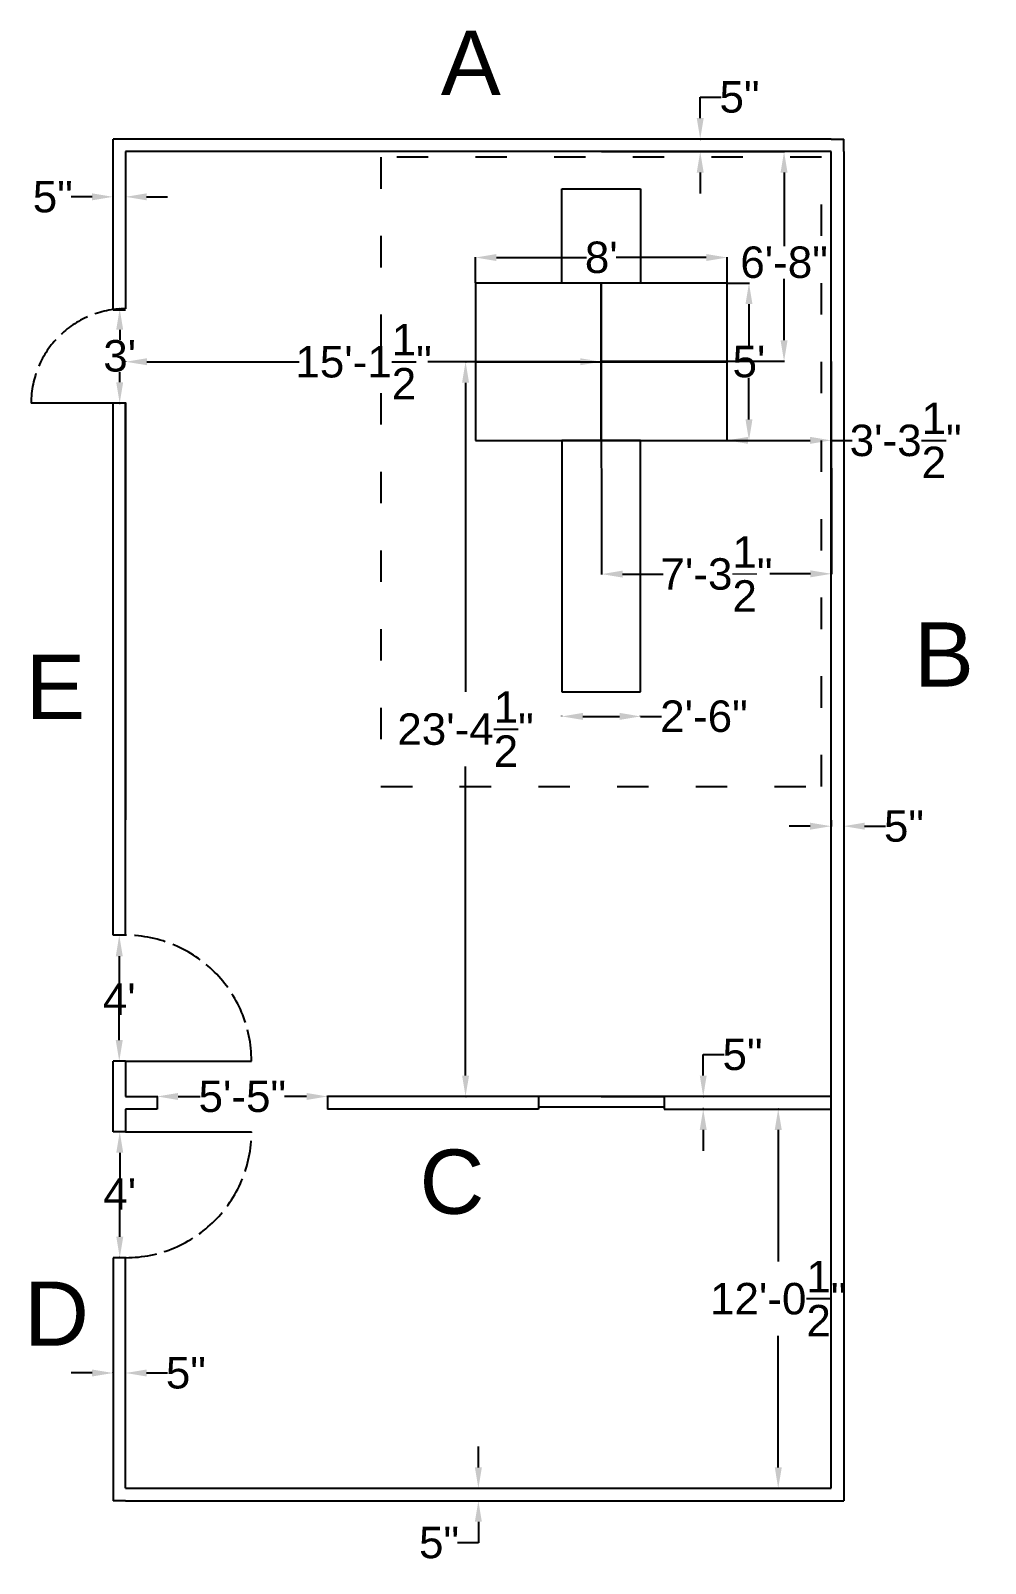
# Model space of a CAD drawing. Header units: inches. Extents: x 257 to 3416, y 137 to 2713.
# Drawn here: x 2379 to 2743, y 2128 to 2713 of the extents above; entities that cross this region are included whole.
import ezdxf

# ---------------------------------------------------------------- set-up
doc = ezdxf.new("R2010")
doc.units = ezdxf.units.IN
doc.header["$MEASUREMENT"] = 0
doc.header["$PDMODE"] = 2
doc.linetypes.add('ACAD_ISO02W100', pattern=[15, 12, -3])
doc.linetypes.add('ACAD_ISO03W100', pattern=[30, 12, -18])
for name, color, linetype in [('Isocenter', 170, 'Continuous'), ('Layer2', 250, 'Continuous'), ('Layer4', 150, 'Continuous'), ('Trace_lines', 1, 'Continuous')]:
    doc.layers.add(name, color=color, linetype=linetype)
doc.styles.get("Standard").update_dxf_attribs({"font": 'arial.ttf'})
doc.dimstyles.get("Standard").update_dxf_attribs({"dimtxt": 12, "dimasz": 8, "dimexe": 0.18, "dimexo": 0.0625, "dimgap": 0.09, "dimtad": 0, "dimtih": 1, "dimtoh": 1, "dimdec": 1, "dimzin": 0, "dimdsep": 46, "dimlunit": 4, "dimtxsty": 'Standard', "dimcen": 0.09, "dimadec": 0, "dimazin": 0, "dimtfac": 1, "dimtdec": 1, "dimtofl": 0, "dimtmove": 0, "dimatfit": 3, "dimfxl": 1, "dimtolj": 1, "dimtzin": 0, "dimarcsym": 0})

# ---------------------------------------------------------------- blocks, each defined once
blk = doc.blocks.new('*D173')
at = {"layer": 'Defpoints', "color": 0, "lineweight": 5, "transparency": 16777216}
for p in [(2412.94, 2367.43), (2412.94, 2319.43), (2415.36, 2319.43)]:
    blk.add_point(p, dxfattribs=at)
at = {"layer": 'Isocenter', "color": 0, "lineweight": -2, "transparency": 16777216}
for p, q in [((2412.88, 2367.43), (2412.76, 2367.43)), ((2412.94, 2359.43), (2412.94, 2349.14)), ((2412.94, 2327.43), (2412.94, 2336.96)), ((2415.29, 2319.43), (2412.76, 2319.43))]:
    blk.add_line(p, q, dxfattribs=at)
at = {"layer": 'Isocenter', "color": 0, "lineweight": 5, "transparency": 16777216}
for points in [[(2411.61, 2359.43), (2414.27, 2359.43), (2412.94, 2367.43)], [(2411.61, 2327.43), (2414.27, 2327.43), (2412.94, 2319.43)]]:
    blk.add_solid(points, dxfattribs=at)
at = {"layer": 'Isocenter', "color": 0, "transparency": 16777216, "insert": (2412.94, 2343.05), "char_height": 12, "attachment_point": 5}
blk.add_mtext("\\A1;4'", dxfattribs=at)
blk = doc.blocks.new('*D161')
at = {"layer": 'Defpoints', "color": 0, "lineweight": 5, "transparency": 16777216}
for p in [(2413.13, 2292.43), (2413.13, 2292.43), (2413.13, 2244.43)]:
    blk.add_point(p, dxfattribs=at)
at = {"layer": 'Isocenter', "color": 0, "lineweight": -2, "transparency": 16777216}
for p, q in [((2413.07, 2292.43), (2412.95, 2292.43)), ((2413.13, 2284.43), (2413.13, 2274.81)), ((2413.13, 2252.43), (2413.13, 2262.63)), ((2413.07, 2244.43), (2412.95, 2244.43))]:
    blk.add_line(p, q, dxfattribs=at)
at = {"layer": 'Isocenter', "color": 0, "lineweight": 5, "transparency": 16777216}
for points in [[(2411.8, 2284.43), (2414.47, 2284.43), (2413.13, 2292.43)], [(2411.8, 2252.43), (2414.47, 2252.43), (2413.13, 2244.43)]]:
    blk.add_solid(points, dxfattribs=at)
at = {"layer": 'Isocenter', "color": 0, "transparency": 16777216, "insert": (2413.13, 2268.72), "char_height": 12, "attachment_point": 5}
blk.add_mtext("\\A1;4'", dxfattribs=at)
blk = doc.blocks.new('*D174')
at = {"layer": 'Defpoints', "color": 0, "lineweight": 5, "transparency": 16777216}
for p in [(2427.36, 2305.93), (2492.36, 2305.93), (2492.36, 2305.93)]:
    blk.add_point(p, dxfattribs=at)
at = {"layer": 'Isocenter', "color": 0, "lineweight": -2, "transparency": 16777216}
for p, q in [((2427.36, 2305.99), (2427.36, 2306.11)), ((2435.36, 2305.93), (2443.82, 2305.93)), ((2484.36, 2305.93), (2475.9, 2305.93)), ((2492.36, 2305.99), (2492.36, 2306.11))]:
    blk.add_line(p, q, dxfattribs=at)
at = {"layer": 'Isocenter', "color": 0, "lineweight": 5, "transparency": 16777216}
for points in [[(2435.36, 2307.26), (2435.36, 2304.6), (2427.36, 2305.93)], [(2484.36, 2307.26), (2484.36, 2304.6), (2492.36, 2305.93)]]:
    blk.add_solid(points, dxfattribs=at)
at = {"layer": 'Isocenter', "color": 0, "transparency": 16777216, "insert": (2459.86, 2305.93), "char_height": 12, "attachment_point": 5}
blk.add_mtext('\\A1;5\'-5"', dxfattribs=at)
blk = doc.blocks.new('*D162')
at = {"layer": 'Defpoints', "color": 0, "lineweight": 5, "transparency": 16777216}
for p in [(2413.11, 2606.43), (2413.11, 2606.43), (2412.93, 2570.43)]:
    blk.add_point(p, dxfattribs=at)
at = {"layer": 'Isocenter', "color": 0, "lineweight": -2, "transparency": 16777216}
for p, q in [((2413.04, 2606.43), (2412.93, 2606.43)), ((2413.11, 2598.43), (2413.11, 2594.65)), ((2413.11, 2578.43), (2413.11, 2582.21)), ((2412.99, 2570.43), (2413.29, 2570.43))]:
    blk.add_line(p, q, dxfattribs=at)
at = {"layer": 'Isocenter', "color": 0, "lineweight": 5, "transparency": 16777216}
for points in [[(2411.77, 2598.43), (2414.44, 2598.43), (2413.11, 2606.43)], [(2411.77, 2578.43), (2414.44, 2578.43), (2413.11, 2570.43)]]:
    blk.add_solid(points, dxfattribs=at)
at = {"layer": 'Isocenter', "color": 0, "transparency": 16777216, "insert": (2413.11, 2588.43), "char_height": 12, "attachment_point": 5}
blk.add_mtext("\\A1;3'", dxfattribs=at)
blk = doc.blocks.new('*D163')
at = {"layer": 'Defpoints', "color": 0, "lineweight": 5, "transparency": 16777216}
for p in [(2664.19, 2301.15), (2664.19, 2156.43), (2664.19, 2156.43)]:
    blk.add_point(p, dxfattribs=at)
at = {"layer": 'Isocenter', "color": 0, "lineweight": -2, "transparency": 16777216}
for p, q in [((2664.26, 2301.15), (2664.37, 2301.15)), ((2664.19, 2293.15), (2664.19, 2243.03)), ((2664.19, 2164.43), (2664.19, 2214.55)), ((2664.26, 2156.43), (2664.37, 2156.43))]:
    blk.add_line(p, q, dxfattribs=at)
at = {"layer": 'Isocenter', "color": 0, "lineweight": 5, "transparency": 16777216}
for points in [[(2662.86, 2293.15), (2665.53, 2293.15), (2664.19, 2301.15)], [(2662.86, 2164.43), (2665.53, 2164.43), (2664.19, 2156.43)]]:
    blk.add_solid(points, dxfattribs=at)
at = {"layer": 'Isocenter', "color": 0, "transparency": 16777216, "insert": (2664.19, 2228.79), "char_height": 12, "attachment_point": 5}
blk.add_mtext('\\A1;12\'-0{\\H1x;\\S1/2;}"', dxfattribs=at)
blk = doc.blocks.new('*D175')
at = {"layer": 'Defpoints', "color": 0, "lineweight": 5, "transparency": 16777216}
for p in [(2644.72, 2616.25), (2653.03, 2616.25), (2644.72, 2556.25)]:
    blk.add_point(p, dxfattribs=at)
at = {"layer": 'Isocenter', "color": 0, "lineweight": -2, "transparency": 16777216}
for p, q in [((2644.79, 2616.25), (2653.21, 2616.25)), ((2653.03, 2608.25), (2653.03, 2592.44)), ((2653.03, 2564.25), (2653.03, 2580.06)), ((2644.79, 2556.25), (2653.21, 2556.25))]:
    blk.add_line(p, q, dxfattribs=at)
at = {"layer": 'Isocenter', "color": 0, "lineweight": 5, "transparency": 16777216}
for points in [[(2651.7, 2608.25), (2654.36, 2608.25), (2653.03, 2616.25)], [(2651.7, 2564.25), (2654.36, 2564.25), (2653.03, 2556.25)]]:
    blk.add_solid(points, dxfattribs=at)
at = {"layer": 'Isocenter', "color": 0, "transparency": 16777216, "insert": (2653.03, 2586.25), "char_height": 12, "attachment_point": 5}
blk.add_mtext("\\A1;5'", dxfattribs=at)
blk = doc.blocks.new('*D164')
at = {"layer": 'Defpoints', "color": 0, "lineweight": 5, "transparency": 16777216}
for p in [(2581.72, 2450.93), (2611.72, 2450.93), (2611.72, 2450.93)]:
    blk.add_point(p, dxfattribs=at)
at = {"layer": 'Isocenter', "color": 0, "lineweight": -2, "transparency": 16777216}
for p, q in [((2581.72, 2451), (2581.72, 2451.11)), ((2589.72, 2450.93), (2603.72, 2450.93)), ((2611.72, 2451), (2611.72, 2451.11)), ((2611.72, 2450.93), (2619.72, 2450.93))]:
    blk.add_line(p, q, dxfattribs=at)
at = {"layer": 'Isocenter', "color": 0, "lineweight": 5, "transparency": 16777216}
for points in [[(2589.72, 2452.27), (2589.72, 2449.6), (2581.72, 2450.93)], [(2603.72, 2452.27), (2603.72, 2449.6), (2611.72, 2450.93)]]:
    blk.add_solid(points, dxfattribs=at)
at = {"layer": 'Isocenter', "color": 0, "transparency": 16777216, "insert": (2635.87, 2450.93), "char_height": 12, "attachment_point": 5}
blk.add_mtext('\\A1;2\'-6"', dxfattribs=at)
blk = doc.blocks.new('*D176')
at = {"layer": 'Defpoints', "color": 0, "lineweight": 5, "transparency": 16777216}
for p in [(2644.72, 2626.01), (2548.72, 2616.25), (2644.72, 2616.25)]:
    blk.add_point(p, dxfattribs=at)
at = {"layer": 'Isocenter', "color": 0, "lineweight": -2, "transparency": 16777216}
for p, q in [((2548.72, 2616.31), (2548.72, 2626.19)), ((2556.72, 2626.01), (2591.11, 2626.01)), ((2636.72, 2626.01), (2602.34, 2626.01)), ((2644.72, 2616.31), (2644.72, 2626.19))]:
    blk.add_line(p, q, dxfattribs=at)
at = {"layer": 'Isocenter', "color": 0, "lineweight": 5, "transparency": 16777216}
for points in [[(2556.72, 2627.34), (2556.72, 2624.68), (2548.72, 2626.01)], [(2636.72, 2627.34), (2636.72, 2624.68), (2644.72, 2626.01)]]:
    blk.add_solid(points, dxfattribs=at)
at = {"layer": 'Isocenter', "color": 0, "transparency": 16777216, "insert": (2596.72, 2626.01), "char_height": 12, "attachment_point": 5}
blk.add_mtext("\\A1;8'", dxfattribs=at)
blk = doc.blocks.new('*D165')
at = {"layer": 'Defpoints', "color": 0, "lineweight": 5, "transparency": 16777216}
for p in [(2410.58, 2649.16), (2410.58, 2649.16), (2415.36, 2649.16)]:
    blk.add_point(p, dxfattribs=at)
at = {"layer": 'Isocenter', "color": 0, "lineweight": -2, "transparency": 16777216}
for p, q in [((2402.58, 2649.16), (2394.58, 2649.16)), ((2410.58, 2649.23), (2410.58, 2649.34)), ((2415.36, 2649.23), (2415.36, 2649.34)), ((2423.36, 2649.16), (2431.36, 2649.16))]:
    blk.add_line(p, q, dxfattribs=at)
at = {"layer": 'Isocenter', "color": 0, "lineweight": 5, "transparency": 16777216}
for points in [[(2402.58, 2650.5), (2402.58, 2647.83), (2410.58, 2649.16)], [(2423.36, 2650.5), (2423.36, 2647.83), (2415.36, 2649.16)]]:
    blk.add_solid(points, dxfattribs=at)
at = {"layer": 'Isocenter', "color": 0, "transparency": 16777216, "insert": (2387.59, 2649.16), "char_height": 12, "attachment_point": 5}
blk.add_mtext('\\A1;5"', dxfattribs=at)
blk = doc.blocks.new('*D166')
at = {"layer": 'Defpoints', "color": 0, "lineweight": 5, "transparency": 16777216}
for p in [(2634.44, 2671.22), (2634.44, 2671.22), (2634.44, 2666.43)]:
    blk.add_point(p, dxfattribs=at)
at = {"layer": 'Isocenter', "color": 0, "lineweight": -2, "transparency": 16777216}
for p, q in [((2634.44, 2679.22), (2634.44, 2687.22)), ((2634.44, 2687.22), (2642.44, 2687.22)), ((2634.51, 2671.22), (2634.62, 2671.22)), ((2634.51, 2666.43), (2634.62, 2666.43)), ((2634.44, 2658.43), (2634.44, 2650.43))]:
    blk.add_line(p, q, dxfattribs=at)
at = {"layer": 'Isocenter', "color": 0, "lineweight": 5, "transparency": 16777216}
for points in [[(2633.11, 2679.22), (2635.78, 2679.22), (2634.44, 2671.22)], [(2633.11, 2658.43), (2635.78, 2658.43), (2634.44, 2666.43)]]:
    blk.add_solid(points, dxfattribs=at)
at = {"layer": 'Isocenter', "color": 0, "transparency": 16777216, "insert": (2649.43, 2687.22), "char_height": 12, "attachment_point": 5}
blk.add_mtext('\\A1;5"', dxfattribs=at)
blk = doc.blocks.new('*D167')
at = {"layer": 'Defpoints', "color": 0, "lineweight": 5, "transparency": 16777216}
for p in [(2635.59, 2305.93), (2635.59, 2305.93), (2635.77, 2301.15)]:
    blk.add_point(p, dxfattribs=at)
at = {"layer": 'Isocenter', "color": 0, "lineweight": -2, "transparency": 16777216}
for p, q in [((2635.59, 2313.93), (2635.59, 2321.93)), ((2635.59, 2321.93), (2643.59, 2321.93)), ((2635.65, 2305.93), (2635.77, 2305.93)), ((2635.71, 2301.15), (2635.41, 2301.15)), ((2635.59, 2293.15), (2635.59, 2285.15))]:
    blk.add_line(p, q, dxfattribs=at)
at = {"layer": 'Isocenter', "color": 0, "lineweight": 5, "transparency": 16777216}
for points in [[(2634.26, 2313.93), (2636.92, 2313.93), (2635.59, 2305.93)], [(2634.26, 2293.15), (2636.92, 2293.15), (2635.59, 2301.15)]]:
    blk.add_solid(points, dxfattribs=at)
at = {"layer": 'Isocenter', "color": 0, "transparency": 16777216, "insert": (2650.58, 2321.93), "char_height": 12, "attachment_point": 5}
blk.add_mtext('\\A1;5"', dxfattribs=at)
blk = doc.blocks.new('*D168')
at = {"layer": 'Defpoints', "color": 0, "lineweight": 5, "transparency": 16777216}
for p in [(2410.58, 2200.43), (2415.36, 2200.43), (2415.36, 2200.43)]:
    blk.add_point(p, dxfattribs=at)
at = {"layer": 'Isocenter', "color": 0, "lineweight": -2, "transparency": 16777216}
for p, q in [((2402.58, 2200.43), (2394.58, 2200.43)), ((2410.58, 2200.49), (2410.58, 2200.61)), ((2415.36, 2200.49), (2415.36, 2200.61)), ((2423.36, 2200.43), (2431.36, 2200.43))]:
    blk.add_line(p, q, dxfattribs=at)
at = {"layer": 'Isocenter', "color": 0, "lineweight": 5, "transparency": 16777216}
for points in [[(2402.58, 2201.76), (2402.58, 2199.1), (2410.58, 2200.43)], [(2423.36, 2201.76), (2423.36, 2199.1), (2415.36, 2200.43)]]:
    blk.add_solid(points, dxfattribs=at)
at = {"layer": 'Isocenter', "color": 0, "transparency": 16777216, "insert": (2438.34, 2200.43), "char_height": 12, "attachment_point": 5}
blk.add_mtext('\\A1;5"', dxfattribs=at)
blk = doc.blocks.new('*D169')
at = {"layer": 'Defpoints', "color": 0, "lineweight": 5, "transparency": 16777216}
for p in [(2549.86, 2156.43), (2549.86, 2151.68), (2549.86, 2151.68)]:
    blk.add_point(p, dxfattribs=at)
at = {"layer": 'Isocenter', "color": 0, "lineweight": -2, "transparency": 16777216}
for p, q in [((2549.86, 2164.43), (2549.86, 2172.43)), ((2549.92, 2156.43), (2550.04, 2156.43)), ((2549.92, 2151.68), (2550.04, 2151.68)), ((2549.86, 2143.68), (2549.86, 2135.68)), ((2549.86, 2135.68), (2541.86, 2135.68))]:
    blk.add_line(p, q, dxfattribs=at)
at = {"layer": 'Isocenter', "color": 0, "lineweight": 5, "transparency": 16777216}
for points in [[(2548.52, 2164.43), (2551.19, 2164.43), (2549.86, 2156.43)], [(2548.52, 2143.68), (2551.19, 2143.68), (2549.86, 2151.68)]]:
    blk.add_solid(points, dxfattribs=at)
at = {"layer": 'Isocenter', "color": 0, "transparency": 16777216, "insert": (2534.87, 2135.68), "char_height": 12, "attachment_point": 5}
blk.add_mtext('\\A1;5"', dxfattribs=at)
blk = doc.blocks.new('*D177')
at = {"layer": 'Defpoints', "color": 0, "lineweight": 5, "transparency": 16777216}
for p in [(2684.36, 2411.43), (2689.14, 2411.43), (2689.14, 2409.05)]:
    blk.add_point(p, dxfattribs=at)
at = {"layer": 'Isocenter', "color": 0, "lineweight": -2, "transparency": 16777216}
for p, q in [((2684.36, 2411.37), (2684.36, 2408.87)), ((2689.14, 2411.37), (2689.14, 2408.87)), ((2676.36, 2409.05), (2668.36, 2409.05)), ((2697.14, 2409.05), (2705.14, 2409.05))]:
    blk.add_line(p, q, dxfattribs=at)
at = {"layer": 'Isocenter', "color": 0, "lineweight": 5, "transparency": 16777216}
for points in [[(2676.36, 2410.39), (2676.36, 2407.72), (2684.36, 2409.05)], [(2697.14, 2410.39), (2697.14, 2407.72), (2689.14, 2409.05)]]:
    blk.add_solid(points, dxfattribs=at)
at = {"layer": 'Isocenter', "color": 0, "transparency": 16777216, "insert": (2712.12, 2409.05), "char_height": 12, "attachment_point": 5}
blk.add_mtext('\\A1;5"', dxfattribs=at)
blk = doc.blocks.new('*D170')
at = {"layer": 'Defpoints', "color": 0, "lineweight": 5, "transparency": 16777216}
for p in [(2544.97, 2586.25), (2544.97, 2305.93), (2544.97, 2305.93)]:
    blk.add_point(p, dxfattribs=at)
at = {"layer": 'Isocenter', "color": 0, "lineweight": -2, "transparency": 16777216}
for p, q in [((2545.03, 2586.25), (2545.15, 2586.25)), ((2544.97, 2578.25), (2544.97, 2460.33)), ((2544.97, 2313.93), (2544.97, 2431.84)), ((2545.03, 2305.93), (2545.15, 2305.93))]:
    blk.add_line(p, q, dxfattribs=at)
at = {"layer": 'Isocenter', "color": 0, "lineweight": 5, "transparency": 16777216}
for points in [[(2543.64, 2578.25), (2546.31, 2578.25), (2544.97, 2586.25)], [(2543.64, 2313.93), (2546.31, 2313.93), (2544.97, 2305.93)]]:
    blk.add_solid(points, dxfattribs=at)
at = {"layer": 'Isocenter', "color": 0, "transparency": 16777216, "insert": (2544.97, 2446.09), "char_height": 12, "attachment_point": 5}
blk.add_mtext('\\A1;23\'-4{\\H1x;\\S1/2;}"', dxfattribs=at)
blk = doc.blocks.new('*D171')
at = {"layer": 'Defpoints', "color": 0, "lineweight": 5, "transparency": 16777216}
for p in [(2644.72, 2556.25), (2684.36, 2556.25), (2684.36, 2556.25)]:
    blk.add_point(p, dxfattribs=at)
at = {"layer": 'Isocenter', "color": 0, "lineweight": -2, "transparency": 16777216}
for p, q in [((2644.72, 2556.31), (2644.72, 2556.43)), ((2652.72, 2556.25), (2676.36, 2556.25)), ((2684.36, 2556.31), (2684.36, 2556.43)), ((2684.36, 2556.25), (2692.36, 2556.25))]:
    blk.add_line(p, q, dxfattribs=at)
at = {"layer": 'Isocenter', "color": 0, "lineweight": 5, "transparency": 16777216}
for points in [[(2652.72, 2557.58), (2652.72, 2554.92), (2644.72, 2556.25)], [(2676.36, 2557.58), (2676.36, 2554.92), (2684.36, 2556.25)]]:
    blk.add_solid(points, dxfattribs=at)
at = {"layer": 'Isocenter', "color": 0, "transparency": 16777216, "insert": (2712.77, 2556.25), "char_height": 12, "attachment_point": 5}
blk.add_mtext('\\A1;3\'-3{\\H1x;\\S1/2;}"', dxfattribs=at)
blk = doc.blocks.new('*D172')
at = {"layer": 'Defpoints', "color": 0, "lineweight": 5, "transparency": 16777216}
for p in [(2415.46, 2586.25), (2415.46, 2586.25), (2596.72, 2586.25)]:
    blk.add_point(p, dxfattribs=at)
at = {"layer": 'Isocenter', "color": 0, "lineweight": -2, "transparency": 16777216}
for p, q in [((2415.46, 2586.31), (2415.46, 2586.43)), ((2423.46, 2586.25), (2481.58, 2586.25)), ((2588.72, 2586.25), (2530.6, 2586.25)), ((2596.72, 2586.31), (2596.72, 2586.43))]:
    blk.add_line(p, q, dxfattribs=at)
at = {"layer": 'Isocenter', "color": 0, "lineweight": 5, "transparency": 16777216}
for points in [[(2423.46, 2587.58), (2423.46, 2584.92), (2415.46, 2586.25)], [(2588.72, 2587.58), (2588.72, 2584.92), (2596.72, 2586.25)]]:
    blk.add_solid(points, dxfattribs=at)
at = {"layer": 'Isocenter', "color": 0, "transparency": 16777216, "insert": (2506.09, 2586.25), "char_height": 12, "attachment_point": 5}
blk.add_mtext('\\A1;15\'-1{\\H1x;\\S1/2;}"', dxfattribs=at)
blk = doc.blocks.new('*D178')
at = {"layer": 'Defpoints', "color": 0, "lineweight": 5, "transparency": 16777216}
for p in [(2596.72, 2666.43), (2666.41, 2666.43), (2596.72, 2586.43)]:
    blk.add_point(p, dxfattribs=at)
at = {"layer": 'Isocenter', "color": 0, "lineweight": -2, "transparency": 16777216}
for p, q in [((2596.79, 2666.43), (2666.59, 2666.43)), ((2666.41, 2658.43), (2666.41, 2630.36)), ((2666.41, 2594.43), (2666.41, 2617.93)), ((2596.79, 2586.43), (2666.59, 2586.43))]:
    blk.add_line(p, q, dxfattribs=at)
at = {"layer": 'Isocenter', "color": 0, "lineweight": 5, "transparency": 16777216}
for points in [[(2665.07, 2658.43), (2667.74, 2658.43), (2666.41, 2666.43)], [(2665.07, 2594.43), (2667.74, 2594.43), (2666.41, 2586.43)]]:
    blk.add_solid(points, dxfattribs=at)
at = {"layer": 'Isocenter', "color": 0, "lineweight": 5, "transparency": 16777216, "insert": (2666.41, 2624.14), "char_height": 12, "attachment_point": 5}
blk.add_mtext('\\A1;6\'-8"', dxfattribs=at)
blk = doc.blocks.new('*D179')
at = {"layer": 'Defpoints', "color": 0, "lineweight": 5, "transparency": 16777216}
for p in [(2596.72, 2586.25), (2684.36, 2586.37), (2684.47, 2505.34)]:
    blk.add_point(p, dxfattribs=at)
at = {"layer": 'Isocenter', "color": 0, "lineweight": -2, "transparency": 16777216}
for p, q in [((2596.72, 2586.19), (2596.84, 2505.04)), ((2684.36, 2586.31), (2684.47, 2505.16)), ((2604.84, 2505.23), (2620.29, 2505.25)), ((2676.47, 2505.33), (2661.02, 2505.31))]:
    blk.add_line(p, q, dxfattribs=at)
at = {"layer": 'Isocenter', "color": 0, "lineweight": 5, "transparency": 16777216}
for points in [[(2604.84, 2506.56), (2604.84, 2503.89), (2596.84, 2505.22)], [(2676.47, 2506.66), (2676.47, 2503.99), (2684.47, 2505.34)]]:
    blk.add_solid(points, dxfattribs=at)
at = {"layer": 'Isocenter', "color": 0, "lineweight": 5, "transparency": 16777216, "insert": (2640.65, 2505.28), "char_height": 12, "attachment_point": 5}
blk.add_mtext('\\A1;7\'-3{\\H1x;\\S1/2;}"', dxfattribs=at)

msp = doc.modelspace()

# ---------------------------------------------------------------- linework, layer by layer
at = {"layer": 'Layer2', "linetype": 'ACAD_ISO02W100'}
for centre, radius, start, end in [((2415.3567, 2570.4288), 36, 90, 180), ((2415.3567, 2319.4288), 48, 0, 90), ((2415.3567, 2292.4288), 48, 270, 0)]:
    msp.add_arc(centre, radius, start, end, dxfattribs=at)
at = {"layer": 'Layer4', "linetype": 'ACAD_ISO03W100'}
for p, q in [((2512.7248, 2664.2486), (2512.7248, 2424.2486)), ((2680.7248, 2664.2486), (2512.7248, 2664.2486)), ((2680.7248, 2424.2486), (2680.7248, 2664.2486)), ((2512.7248, 2424.2486), (2680.7248, 2424.2486))]:
    msp.add_line(p, q, dxfattribs=at)
at = {"layer": 'Layer4'}
for p, q in [((2581.7248, 2616.2486), (2581.7248, 2652.2486)), ((2581.7248, 2652.2486), (2596.7248, 2652.2486)), ((2596.7248, 2652.2486), (2611.7248, 2652.2486)), ((2611.7248, 2652.2486), (2611.7248, 2616.2486)), ((2596.7248, 2616.2486), (2548.7248, 2616.2486)), ((2548.7248, 2616.2486), (2548.7248, 2556.2486)), ((2596.7248, 2616.2486), (2581.7248, 2616.2486)), ((2596.7248, 2616.2486), (2596.7248, 2556.2486)), ((2596.7248, 2556.2486), (2596.7248, 2616.2486)), ((2611.7248, 2616.2486), (2596.7248, 2616.2486)), ((2644.7248, 2616.2486), (2596.7248, 2616.2486)), ((2644.7248, 2556.2486), (2644.7248, 2616.2486)), ((2548.7248, 2586.2486), (2644.7248, 2586.2486)), ((2596.7248, 2586.2486), (2644.7248, 2586.2486)), ((2596.7248, 2586.2486), (2596.7248, 2556.2486)), ((2548.7248, 2556.2486), (2644.7248, 2556.2486)), ((2611.7248, 2556.2486), (2581.7248, 2556.2486)), ((2581.7248, 2556.2486), (2581.7248, 2460.2486)), ((2611.7248, 2460.2486), (2611.7248, 2556.2486)), ((2581.7248, 2460.2486), (2596.7248, 2460.2486)), ((2596.7248, 2460.2486), (2611.7248, 2460.2486)), ((2596.7248, 2305.9288), (2572.7248, 2305.9288)), ((2596.7248, 2305.9288), (2620.7248, 2305.9288)), ((2572.7248, 2302.0351), (2620.7248, 2302.0351))]:
    msp.add_line(p, q, dxfattribs=at)
at = {"layer": 'Trace_lines'}
for p, q in [((2684.3567, 2671.2179), (2410.5754, 2671.2179)), ((2410.5754, 2666.4288), (2410.5754, 2671.2179)), ((2684.3567, 2671.2179), (2689.1379, 2671.2179)), ((2689.1379, 2666.4288), (2689.1379, 2671.2179)), ((2410.5754, 2606.1099), (2410.5754, 2666.4288)), ((2684.3567, 2666.4288), (2415.3567, 2666.4288)), ((2415.3567, 2666.4288), (2415.3567, 2606.4288)), ((2684.3567, 2156.4288), (2684.3567, 2666.4288)), ((2684.3567, 2666.4288), (2684.3567, 2666.4288)), ((2689.1379, 2666.4288), (2689.1379, 2151.6788)), ((2410.5754, 2606.1099), (2415.3583, 2606.1099)), ((2415.3567, 2570.4288), (2379.3567, 2570.4288)), ((2410.5754, 2367.4288), (2410.5754, 2570.4288)), ((2415.5367, 2570.4288), (2410.5754, 2570.4288)), ((2415.3567, 2570.4288), (2415.3567, 2411.4288)), ((2415.3567, 2367.4288), (2415.3567, 2570.4288)), ((2415.5367, 2367.4288), (2410.5754, 2367.4288)), ((2415.3567, 2319.4288), (2410.5754, 2319.4288)), ((2410.5754, 2292.4288), (2410.5754, 2319.4288)), ((2415.3567, 2319.4288), (2463.3567, 2319.4288)), ((2415.3567, 2319.4288), (2415.3567, 2305.9288)), ((2415.3567, 2305.9288), (2427.3567, 2305.9288)), ((2427.3567, 2305.9288), (2427.3567, 2301.1476)), ((2684.3567, 2305.9288), (2492.3567, 2305.9288)), ((2492.3567, 2305.9288), (2492.3567, 2301.1476)), ((2572.7248, 2305.9288), (2572.7248, 2301.1476)), ((2620.7248, 2305.9288), (2620.7248, 2301.1476)), ((2427.3567, 2301.1476), (2415.3567, 2301.1476)), ((2415.3567, 2301.1476), (2415.3567, 2292.4288)), ((2572.7248, 2301.1476), (2492.3567, 2301.1476)), ((2620.7248, 2301.1476), (2684.3567, 2301.1476)), ((2415.5367, 2292.4288), (2410.5754, 2292.4288)), ((2415.3567, 2292.4288), (2463.3567, 2292.4288)), ((2415.5367, 2244.4288), (2410.5754, 2244.4288)), ((2410.5754, 2244.4288), (2410.5754, 2156.4288)), ((2415.3567, 2156.4288), (2415.3567, 2244.4288)), ((2410.5754, 2156.4288), (2410.5754, 2151.6788)), ((2415.3567, 2156.4288), (2684.3567, 2156.4288)), ((2415.3567, 2151.6788), (2410.5754, 2151.6788)), ((2415.3567, 2151.6788), (2689.1379, 2151.6788))]:
    msp.add_line(p, q, dxfattribs=at)

# ---------------------------------------------------------------- texts
at = {"layer": 'Trace_lines', "lineweight": 5}
for s, p in [('A', (2535.5701, 2688.066)), ('B', (2715.9766, 2462.319)), ('E', (2377.1837, 2449.9367)), ('C', (2527.4227, 2261.1677)), ('D', (2376.6633, 2210.8321))]:
    msp.add_text(s, height=24.5, dxfattribs=at).set_placement(p)

# ---------------------------------------------------------------- dimensions: what is measured, and where the dimension line sits
at = {"layer": 'Isocenter'}
for base, p1, p2, picture, middle in [((2634.4444, 2671.2179), (2634.4444, 2666.4288), (2634.4444, 2671.2179), '*D166', (2649.4307, 2687.2179)), ((2653.0302, 2616.2486), (2644.7248, 2556.2486), (2644.7248, 2616.2486), '*D175', (2653.0302, 2586.2486)), ((2544.9719, 2305.9288), (2544.9719, 2586.2486), (2544.9719, 2305.9288), '*D170', (2544.9719, 2446.0887)), ((2635.5906, 2305.9288), (2635.7706, 2301.1476), (2635.5906, 2305.9288), '*D167', (2650.5769, 2321.9288)), ((2664.1934, 2156.4288), (2664.1934, 2301.1476), (2664.1934, 2156.4288), '*D163', (2664.1934, 2228.7882)), ((2549.8566891021, 2151.6788255858), (2549.8566891021, 2156.4288255858), (2549.8566891021, 2151.6788255858), '*D169', (2534.8703725945, 2135.6788255858))]:
    dim = msp.add_linear_dim(base=base, p1=p1, p2=p2, angle=90, dimstyle='Standard', dxfattribs=at)
    dim.commit()
    dim.dimension.update_dxf_attribs({"geometry": picture, "text_midpoint": middle})
at = {"layer": 'Isocenter', "lineweight": 5}
dim = msp.add_linear_dim(base=(2666.4075, 2666.4288), p1=(2596.7248, 2586.4286), p2=(2596.7248, 2666.4288), angle=90, dimstyle='Standard', dxfattribs=at)
dim.commit()
dim.dimension.update_dxf_attribs({"geometry": '*D178', "text_midpoint": (2666.4075, 2624.1445), "dimtype": 160})
at = {"layer": 'Isocenter'}
dim = msp.add_linear_dim(base=(2410.5754, 2649.1649), p1=(2415.3567, 2649.1649), p2=(2410.5754, 2649.1649), dimstyle='Standard', override={"dimdec": 0}, dxfattribs=at)
dim.commit()
dim.dimension.update_dxf_attribs({"geometry": '*D165', "text_midpoint": (2387.5891, 2649.1649)})
for base, p1, p2, picture, middle in [((2644.7248, 2626.0101), (2548.7248, 2616.2486), (2644.7248, 2616.2486), '*D176', (2596.7248, 2626.0101)), ((2415.4576, 2586.2486), (2596.7248, 2586.2486), (2415.4576, 2586.2486), '*D172', (2506.0912, 2586.2486)), ((2684.3567, 2556.2486), (2644.7248, 2556.2486), (2684.3567, 2556.2486), '*D171', (2712.7673, 2556.2486)), ((2611.7248, 2450.933), (2581.7248, 2450.933), (2611.7248, 2450.933), '*D164', (2635.8667, 2450.933)), ((2689.1379, 2409.0538), (2684.3567, 2411.4288), (2689.1379, 2411.4288), '*D177', (2712.1243, 2409.0538)), ((2492.3567, 2305.9288), (2427.3567, 2305.9288), (2492.3567, 2305.9288), '*D174', (2459.8567, 2305.9288)), ((2415.3567, 2200.4288), (2410.5754, 2200.4288), (2415.3567, 2200.4288), '*D168', (2438.343, 2200.4288))]:
    dim = msp.add_linear_dim(base=base, p1=p1, p2=p2, dimstyle='Standard', dxfattribs=at)
    dim.commit()
    dim.dimension.update_dxf_attribs({"geometry": picture, "text_midpoint": middle})
for base, p1, p2, picture, middle in [((2413.1073, 2606.4288), (2412.9273, 2570.4288), (2413.1073, 2606.4288), '*D162', (2413.1073, 2588.4288)), ((2412.9407, 2319.4288), (2412.9407, 2367.4288), (2415.3567, 2319.4288), '*D173', (2412.9407, 2343.0501)), ((2413.1323, 2292.4288), (2413.1323, 2244.4288), (2413.1323, 2292.4288), '*D161', (2413.1323, 2268.7238))]:
    dim = msp.add_linear_dim(base=base, p1=p1, p2=p2, angle=90, dimstyle='Standard', dxfattribs=at)
    dim.commit()
    dim.dimension.update_dxf_attribs({"geometry": picture, "text_midpoint": middle, "dimtype": 160})
at = {"layer": 'Isocenter', "lineweight": 5}
dim = msp.add_aligned_dim(p1=(2596.7248, 2586.2486), p2=(2684.3567, 2586.3699), distance=-81.0318, dimstyle='Standard', dxfattribs=at)
dim.commit()
dim.dimension.update_dxf_attribs({"geometry": '*D179', "text_midpoint": (2640.6529, 2505.2775)})

doc.saveas('drawing.dxf')
